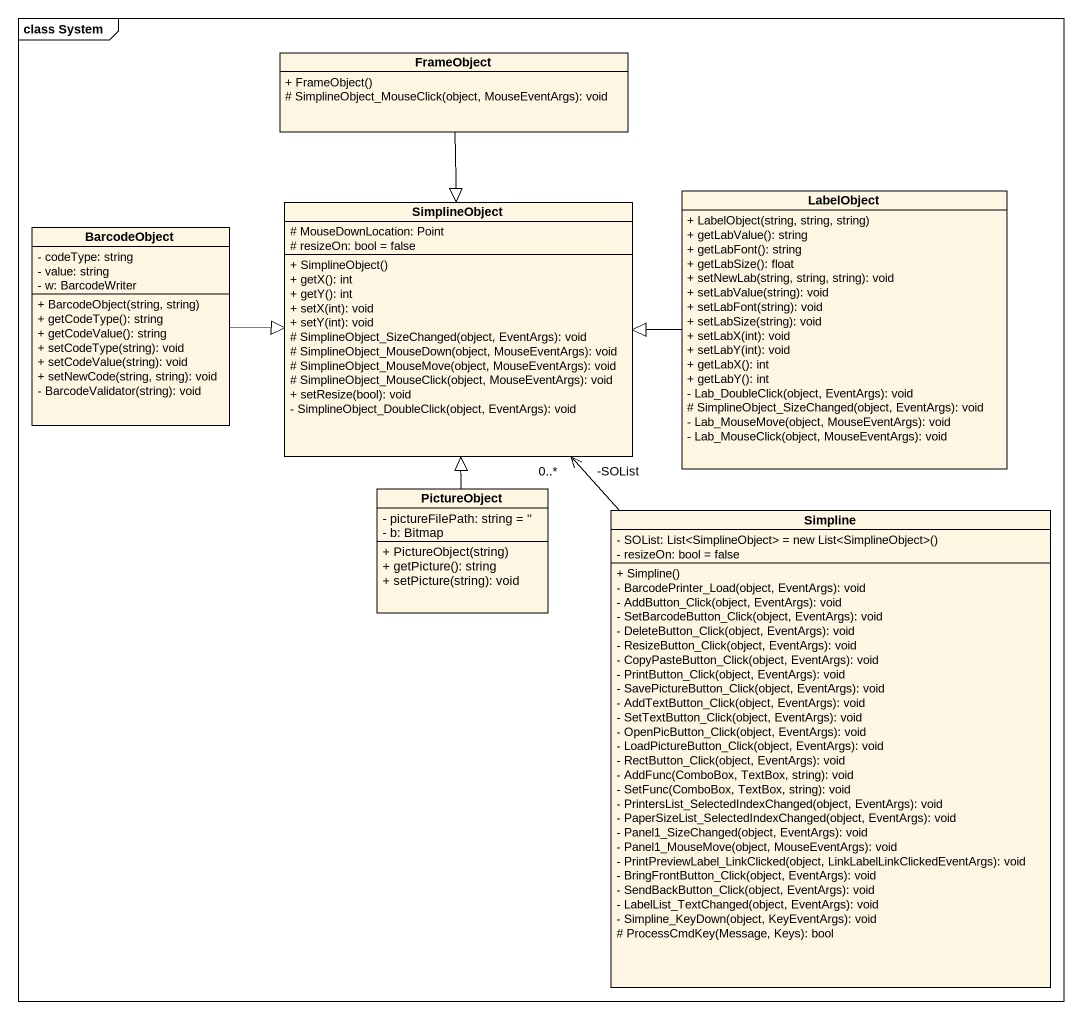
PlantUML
@startuml
mainframe class System
hide circle
hide empty members
skinparam classAttributeIconSize 0
class FrameObject {
  + FrameObject()
  # SimplineObject_MouseClick(object, MouseEventArgs): void
}
class LabelObject {
  + LabelObject(string, string, string)
  + getLabValue(): string
  + getLabFont(): string
  + getLabSize(): float
  + setNewLab(string, string, string): void
  + setLabValue(string): void
  + setLabFont(string): void
  + setLabSize(string): void
  + setLabX(int): void
  + setLabY(int): void
  + getLabX(): int
  + getLabY(): int
  - Lab_DoubleClick(object, EventArgs): void
  # SimplineObject_SizeChanged(object, EventArgs): void
  - Lab_MouseMove(object, MouseEventArgs): void
  - Lab_MouseClick(object, MouseEventArgs): void
}
class BarcodeObject {
  - codeType: string
  - value: string
  - w: BarcodeWriter
  + BarcodeObject(string, string)
  + getCodeType(): string
  + getCodeValue(): string
  + setCodeType(string): void
  + setCodeValue(string): void
  + setNewCode(string, string): void
  - BarcodeValidator(string): void
}
class SimplineObject {
  # MouseDownLocation: Point
  # resizeOn: bool = false
  + SimplineObject()
  + getX(): int
  + getY(): int
  + setX(int): void
  + setY(int): void
  # SimplineObject_SizeChanged(object, EventArgs): void
  # SimplineObject_MouseDown(object, MouseEventArgs): void
  # SimplineObject_MouseMove(object, MouseEventArgs): void
  # SimplineObject_MouseClick(object, MouseEventArgs): void
  + setResize(bool): void
  - SimplineObject_DoubleClick(object, EventArgs): void
}
class PictureObject {
  - pictureFilePath: string = ''
  - b: Bitmap
  + PictureObject(string)
  + getPicture(): string
  + setPicture(string): void
}
class Simpline {
  {field} - SOList: List<SimplineObject> = new List<SimplineObject>()
  - resizeOn: bool = false
  + Simpline()
  - BarcodePrinter_Load(object, EventArgs): void
  - AddButton_Click(object, EventArgs): void
  - SetBarcodeButton_Click(object, EventArgs): void
  - DeleteButton_Click(object, EventArgs): void
  - ResizeButton_Click(object, EventArgs): void
  - CopyPasteButton_Click(object, EventArgs): void
  - PrintButton_Click(object, EventArgs): void
  - SavePictureButton_Click(object, EventArgs): void
  - AddTextButton_Click(object, EventArgs): void
  - SetTextButton_Click(object, EventArgs): void
  - OpenPicButton_Click(object, EventArgs): void
  - LoadPictureButton_Click(object, EventArgs): void
  - RectButton_Click(object, EventArgs): void
  - AddFunc(ComboBox, TextBox, string): void
  - SetFunc(ComboBox, TextBox, string): void
  - PrintersList_SelectedIndexChanged(object, EventArgs): void
  - PaperSizeList_SelectedIndexChanged(object, EventArgs): void
  - Panel1_SizeChanged(object, EventArgs): void
  - Panel1_MouseMove(object, MouseEventArgs): void
  - PrintPreviewLabel_LinkClicked(object, LinkLabelLinkClickedEventArgs): void
  - BringFrontButton_Click(object, EventArgs): void
  - SendBackButton_Click(object, EventArgs): void
  - LabelList_TextChanged(object, EventArgs): void
  - Simpline_KeyDown(object, KeyEventArgs): void
  # ProcessCmdKey(Message, Keys): bool
}
FrameObject --|> SimplineObject
LabelObject -left-|> SimplineObject
BarcodeObject -right-|> SimplineObject
PictureObject -up-|> SimplineObject
Simpline -up-> "-SOList\n0..*" SimplineObject
@enduml
